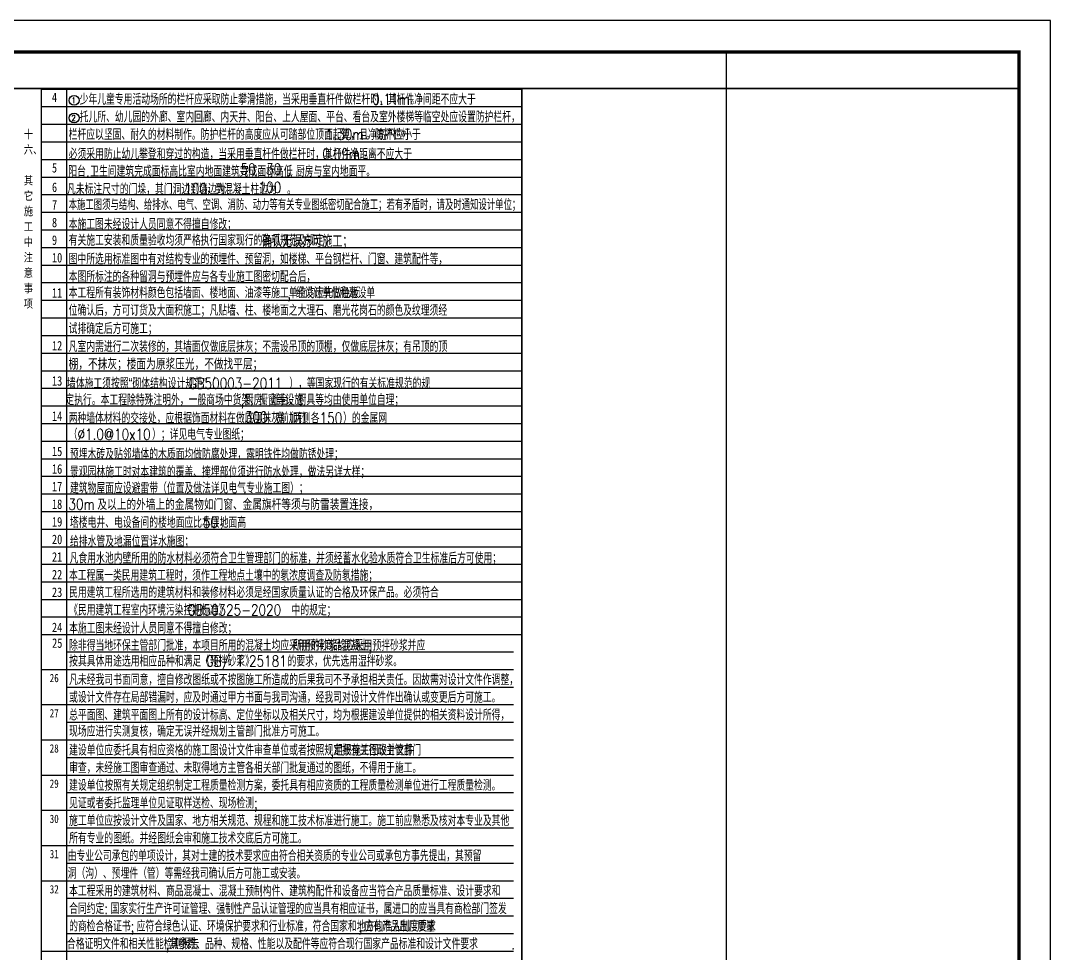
# Model space of a CAD drawing. Extents: x -1041549 to 749950, y -354245 to 17554.
# Drawn here: x -324195 to -291440, y -195708 to -166034 of the extents above; entities that cross this region are included whole.
import ezdxf
from ezdxf.enums import TextEntityAlignment as Align

# ---------------------------------------------------------------- set-up
doc = ezdxf.new("R2010")
doc.units = 0
doc.header["$LTSCALE"] = 1000
doc.header["$MEASUREMENT"] = 0
doc.linetypes.add('CONTINOUS', pattern=[0])
for name, color, linetype in [('14', 1, 'Continuous'), ('PUB_TEXT', 7, 'Continuous'), ('PUB_TITLE', 4, 'Continuous'), ('text', 7, 'Continuous'), ('辅助线', 8, 'CONTINOUS')]:
    doc.layers.add(name, color=color, linetype=linetype)
doc.styles.add('-黑体', font='simhei.ttf', dxfattribs={"width": 0.8})
doc.styles.add('_HZTXT', font='gs_txt.shx', dxfattribs={"width": 0.8, "bigfont": 'HZTXT.shx'})
doc.styles.add('hztxt', font='romand_pkpm', dxfattribs={"bigfont": 'gbcbig'})

# ---------------------------------------------------------------- blocks, each defined once
blk = doc.blocks.new('A$Ce58e362c')
at = {"layer": '14'}
blk.add_lwpolyline([(15730, 1076), (15730, 87176)], dxfattribs=at)

msp = doc.modelspace()

# ---------------------------------------------------------------- linework, layer by layer
for points in [[(-375540.3, -225434.3), (-291440.3, -225434.3), (-291440.3, -166034.3), (-375540.3, -166034.3)], [(-292440.3, -167034.3), (-373040.3, -167034.3), (-373040.3, -224434.3), (-292440.3, -224434.3)]]:
    msp.add_lwpolyline(points, close=True)
at = {"layer": 'PUB_TEXT'}
for centre in [(-322491.4, -168571.4), (-322491.4, -169131.4)]:
    msp.add_circle(centre, 157.5, dxfattribs=at)
at = {"layer": 'PUB_TITLE'}
msp.add_lwpolyline([(-375540.3, -225434.3), (-291440.3, -225434.3), (-291440.3, -166034.3), (-375540.3, -166034.3)], close=True, dxfattribs=at)
msp.add_lwpolyline([(-375540.3, -225434.3), (-291440.3, -225434.3), (-291440.3, -166034.3), (-375540.3, -166034.3)], close=True, dxfattribs=at)
at = {"layer": 'PUB_TITLE', "const_width": 100}
msp.add_lwpolyline([(-373040.3, -224434.3), (-292440.3, -224434.3), (-292440.3, -167034.3), (-373040.3, -167034.3)], close=True, dxfattribs=at)
msp.add_lwpolyline([(-373040.3, -224434.3), (-292440.3, -224434.3), (-292440.3, -167034.3), (-373040.3, -167034.3)], close=True, dxfattribs=at)
at = {"layer": '辅助线'}
for p, q in [((-323529.6, -224434.3), (-323529.6, -168210.7)), ((-323529.6, -168210.7), (-308254.6, -168210.7)), ((-323529.6, -168210.7), (-308254.6, -168210.7)), ((-322729.6, -224434.3), (-322729.6, -168194.3)), ((-307454.6, -168194.3), (-292440.3, -168194.3)), ((-323529.6, -168770.7), (-308254.6, -168770.7)), ((-323529.6, -169330.7), (-308254.6, -169330.7)), ((-323529.6, -169890.7), (-308254.6, -169890.7)), ((-323529.6, -170450.7), (-308254.6, -170450.7)), ((-323529.6, -171010.7), (-308254.6, -171010.7)), ((-323529.6, -171570.7), (-308254.6, -171570.7)), ((-323529.6, -172130.7), (-308254.6, -172130.7)), ((-323529.6, -172690.7), (-308254.6, -172690.7)), ((-323529.6, -173250.7), (-308254.6, -173250.7)), ((-323529.6, -173810.7), (-308254.6, -173810.7)), ((-323529.6, -174370.7), (-308254.6, -174370.7)), ((-323529.6, -174930.7), (-308254.6, -174930.7)), ((-323529.6, -175490.7), (-308254.6, -175490.7)), ((-323529.6, -176050.7), (-308254.6, -176050.7)), ((-323529.6, -176610.7), (-308254.6, -176610.7)), ((-323529.6, -177170.7), (-308254.6, -177170.7)), ((-323529.6, -177730.7), (-308254.6, -177730.7)), ((-323529.6, -178290.7), (-308254.6, -178290.7)), ((-323529.6, -178850.7), (-308254.6, -178850.7)), ((-323529.6, -179410.7), (-308254.6, -179410.7)), ((-323529.6, -179970.7), (-308254.6, -179970.7)), ((-323529.6, -180530.7), (-308254.6, -180530.7)), ((-323529.6, -181090.7), (-308254.6, -181090.7)), ((-323529.6, -181650.7), (-308254.6, -181650.7)), ((-323529.6, -182210.7), (-308254.6, -182210.7)), ((-323529.6, -182770.7), (-308254.6, -182770.7)), ((-323529.6, -183330.7), (-308254.6, -183330.7)), ((-323529.6, -183890.7), (-308254.6, -183890.7)), ((-323529.6, -184450.7), (-308254.6, -184450.7)), ((-308254.6, -185010.7), (-323529.6, -185010.7)), ((-308254.6, -185570.7), (-323529.6, -185570.7)), ((-308515.3, -186125), (-322729.6, -186125)), ((-308515.3, -186685), (-323529.6, -186685)), ((-308515.3, -187245), (-322729.6, -187245)), ((-308515.3, -187805), (-323529.6, -187805)), ((-308515.3, -188365), (-322729.6, -188365)), ((-308515.3, -188925), (-323529.6, -188925)), ((-308515.3, -189485), (-322729.6, -189485)), ((-308515.3, -190045), (-323529.6, -190045)), ((-308515.3, -190605), (-322729.6, -190605)), ((-308515.3, -191165), (-323529.6, -191165)), ((-308515.3, -191725), (-322729.6, -191725)), ((-308515.3, -192285), (-323529.6, -192285)), ((-308515.3, -192845), (-322729.6, -192845)), ((-308515.3, -193405), (-323529.6, -193405)), ((-308515.3, -193965), (-322729.6, -193965)), ((-308515.3, -194525), (-322729.6, -194525)), ((-308515.3, -195085), (-322729.6, -195085)), ((-308515.3, -195645), (-323529.6, -195645))]:
    msp.add_line(p, q, dxfattribs=at)
at = {"layer": '辅助线', "const_width": 50}
for points in [[(-292440.3, -168194.3), (-373040.3, -168194.3)], [(-308254.6, -168194.3), (-308254.6, -224434.3)]]:
    msp.add_lwpolyline(points, dxfattribs=at)

# ---------------------------------------------------------------- block references
at = {"xscale": 0.6666666666666666, "yscale": 0.6666666666666666, "zscale": 0.6666666666666666}
msp.add_blockref('A$Ce58e362c', (-312226.9, -225151.3), dxfattribs=at)

# ---------------------------------------------------------------- texts
at = {"layer": 'PUB_TEXT', "style": 'hztxt'}
for s, width, p in [('少年儿童专用活动场所的栏杆应采取防止攀滑措施，当采用垂直杆件做栏杆时，其杆件净间距不应大于', 0.8, (-322316.4, -168711.4)), ('0.11m', 0.8, (-313011.9, -168711.4)), ('。', 0.8, (-311785.2, -168711.4)), ('托儿所、幼儿园的外廊、室内回廊、内天井、阳台、上人屋面、平台、看台及室外楼梯等临空处应设置防护栏杆，', 0.8, (-322316.4, -169271.4)), ('栏杆应以坚固、耐久的材料制作。防护栏杆的高度应从可踏部位顶面起算，且净高不应小于', 0.8, (-322666.4, -169831.4)), ('1.30m', 0.8, (-314486.2, -169831.4)), ('。防护栏杆', 0.8, (-313206.2, -169831.4)), ('必须采用防止幼儿攀登和穿过的构造，当采用垂直杆件做栏杆时，其杆件净距离不应大于', 0.8, (-322666.4, -170451.8)), ('0.09m', 0.8, (-314595.4, -170451.8)), ('。', 0.8, (-313262, -170451.8)), ('阳台', 0.8, (-322676.8, -171001.1)), ('卫生间建筑完成面标高比室内地面建筑完成面标高低', 0.8, (-321983.5, -171001.1)), ('，厨房与室内地面平。', 0.8, (-315720.1, -171001.1)), ('.', 0.8, (-322116.8, -171001.1)), ('凡未标注尺寸的门垛，其门洞边到墙边为', 0.8, (-322720.1, -171570.2)), ('，到混凝土柱边为', 0.8, (-318283.8, -171570.2)), ('。', 0.8, (-315719, -171570.2)), ('本施工图须与结构、给排水、电气、空调、消防、动力等有关专业图纸密切配合施工；若有矛盾时，请及时通知设计单位；', 0.76, (-322666.1, -172063.9)), ('本施工图未经设计人员同意不得擅自修改；', 0.8, (-322666.1, -172686.1)), ('有关施工安装和质量验收均须严格执行国家现行的各项规范及规定；', 0.8, (-322666.1, -173196)), ('图中所选用标准图中有对结构专业的预埋件、预留洞，如楼梯、平台钢栏杆、门窗、建筑配件等，', 0.8, (-322666.1, -173790.3)), ('本图所标注的各种留洞与预埋件应与各专业施工图密切配合后，', 0.8, (-322666.1, -174350.3)), ('本工程所有装饰材料颜色包括墙面、楼地面、油漆等施工单位均应先做色板', 0.8, (-322666.1, -174864.9)), ('经设计单位和建设单', 0.8, (-315437.7, -174864.9)), (',', 0.8, (-315712.1, -174864.9)), ('位确认后，方可订货及大面积施工；凡贴墙、柱、楼地面之大理石、磨光花岗石的颜色及纹理须经', 0.8, (-322666.1, -175424.9)), ('试排确定后方可施工；', 0.8, (-322666.1, -176004.7)), ('凡室内需进行二次装修的，其墙面仅做底层抹灰；不需设吊顶的顶棚，仅做底层抹灰；有吊顶的顶', 0.8, (-322666.1, -176576.1)), ('墙体施工须按照“砌体结构设计规范”（', 0.8, (-322717.9, -177748.5)), ('GB50003-2011', 0.8, (-318847.8, -177748.5)), ('），等国家现行的有关标准规范的规', 0.8, (-315647.8, -177748.5)), ('定执行。本工程除特殊注明外，一般商场中货架、橱窗等设施', 0.8, (-322769.7, -178269.8)), ('厨房、灶台、厨具等均由使用单位自理；', 0.8, (-317064.3, -178269.8)), ('两种墙体材料的交接处，应根据饰面材料在做底层抹灰前加钉', 0.8, (-322666.1, -178854)), (',', 0.8, (-317197.6, -178269.8)), ('宽（两侧各', 0.8, (-316083.9, -178854)), ('150', 0.8, (-314683.9, -178854)), ('）的金属网', 0.8, (-313937.2, -178854)), ('（', 0.8, (-322666.1, -179370)), ('%%C1.0@10x10', 0.8, (-322386.1, -179370)), ('）；详见电气专业图纸；', 0.8, (-320012.8, -179370)), ('预埋木砖及贴邻墙体的木质面均做防腐处理，露明铁件均做防锈处理；', 0.8, (-322624.1, -179996.8)), ('景观园林施工时对本建筑的覆盖、掩埋部位须进行防水处理，做法另详大样；', 0.8, (-322624.1, -180562.8)), ('建筑物屋面应设避雷带（位置及做法详见电气专业施工图）；', 0.8, (-322624.1, -181077.8)), ('塔楼电井、电设备间的楼地面应比本层地面高', 0.8, (-322624.1, -182170.4)), ('50', 0.8, (-318396.9, -182170.4)), ('；', 0.8, (-317863.6, -182170.4)), ('给排水管及地漏位置详水施图；', 0.8, (-322624.1, -182774.1)), ('凡食用水池内壁所用的防水材料必须符合卫生管理部门的标准，并须经蓄水化验水质符合卫生标准后方可使用；', 0.8, (-322634.8, -183307)), ('本工程属一类民用建筑工程时，须作工程地点土壤中的氡浓度调查及防氡措施；', 0.8, (-322656, -183853.7)), ('民用建筑工程所选用的建筑材料和装修材料必须是经国家质量认证的合格及环保产品。必须符合', 0.8, (-322652.1, -184397)), ('《民用建筑工程室内环境污染控制标准》', 0.8, (-322652.1, -184959.4)), ('GB50325-2020', 0.8, (-318883.5, -184959.4)), ('中的规定；', 0.8, (-315576.9, -184959.4)), ('本施工图未经设计人员同意不得擅自修改；', 0.8, (-322652.1, -185532.9)), ('除非得当地环保主管部门批准，本项目所用的混凝土均应采用预拌商品混凝土;', 0.8, (-322652.1, -186080.9)), ('所用的砂浆均应采用预拌砂浆并应', 0.8, (-315523.9, -186080.9)), ('按其具体用途选用相应品种和满足《预拌砂浆》', 0.8, (-322652.1, -186583.4)), ('GB/', 0.8, (-318304.9, -186583.4)), ('T', 0.8, (-317310.5, -186583.4)), ('25181', 0.8, (-316929.4, -186583.4)), ('的要求，优先选用湿拌砂浆。', 0.8, (-315702.7, -186583.4)), ('凡未经我司书面同意，擅自修改图纸或不按图施工所造成的后果我司不予承担相关责任。因故需对设计文件作调整，', 0.8, (-322652.1, -187174.5)), ('或设计文件存在局部错漏时，应及时通过甲方书面与我司沟通，经我司对设计文件作出确认或变更后方可施工。', 0.8, (-322652.1, -187734.5)), ('总平面图、建筑平面图上所有的设计标高、定位坐标以及相关尺寸，均为根据建设单位提供的相关资料设计所得，', 0.8, (-322652.1, -188294.5)), ('现场应进行实测复核，确定无误并经规划主管部门批准方可施工。', 0.8, (-322652.1, -188814.3)), ('建设单位应委托具有相应资格的施工图设计文件审查单位或者按照规定报有关行政主管部门', 0.8, (-322652.1, -189414.5)), ('组织施工图设计文件', 0.8, (-314212.6, -189414.5)), ('审查，未经施工图审查通过、未取得地方主管各相关部门批复通过的图纸，不得用于施工。', 0.8, (-322652.1, -189974.5)), (',', 0.8, (-314346, -189414.5)), ('建设单位按照有关规定组织制定工程质量检测方案，委托具有相应资质的工程质量检测单位进行工程质量检测。', 0.8, (-322652.1, -190534.5)), ('见证或者委托监理单位见证取样送检、现场检测', 0.8, (-322652.1, -191094.5)), (';', 0.8, (-316772.1, -191094.5)), ('施工单位应按设计文件及国家、地方相关规范、规程和施工技术标准进行施工。施工前应熟悉及核对本专业及其他', 0.8, (-322652.1, -191654.5)), ('所有专业的图纸。并经图纸会审和施工技术交底后方可施工。', 0.8, (-322652.1, -192214.5)), ('由专业公司承包的单项设计，其对士建的技术要求应由符合相关资质的专业公司或承包方事先提出，其预留', 0.8, (-322696.7, -192774.5)), ('洞（沟）、预埋件（管）等需经我司确认后方可施工或安装。', 0.8, (-322696.7, -193334.5)), ('本工程采用的建筑材料、商品混凝士、混凝土预制构件、建筑构配件和设备应当符合产品质量标准、设计要求和', 0.8, (-322652.1, -193894.5)), ('合同约定', 0.8, (-322652.1, -194454.5)), (':', 0.8, (-321532.1, -194454.5)), ('国家实行生产许可证管理、强制性产品认证管理的应当具有相应证书，属进口的应当具有商检部门签发', 0.8, (-321332.1, -194454.5)), ('的商检合格证书', 0.8, (-322652.1, -195014.5)), (';', 0.8, (-320692.1, -195014.5)), ('应符合绿色认证、环境保护要求和行业标准，符合国家和地方的准入制度要求', 0.8, (-320505.4, -195014.5)), (';', 0.8, (-313449.8, -195014.5)), ('应有产品出厂质量', 0.8, (-313263.1, -195014.5)), ('合格证明文件和相关性能检测报告', 0.8, (-322720.3, -195574.5)), ('其参数、品种、规格、性能以及配件等应符合现行国家产品标准和设计文件要求', 0.8, (-319449, -195574.5)), (',', 0.8, (-319582.3, -195574.5)), ('.', 0.8, (-308586.9, -195574.5))]:
    msp.add_text(s, height=350, dxfattribs=dict(at, width=width)).set_placement(p)
for s, width, p, p2 in [('1', 3.36, (-322580.5, -168660.5), (-322437.9, -168660.5)), ('2', 1.2, (-322580.5, -169220.5), (-322437.9, -169220.5))]:
    msp.add_text(s, height=178.2, dxfattribs=dict(at, width=width)).set_placement(p, p2, align=Align.FIT)
at = {"layer": 'text', "width": 0.8}
for s, height, style, p in [('4', 301.7, '-黑体', (-323198.4, -168627.1)), ('十', 262.9, '-黑体', (-324094, -169780)), ('六、', 262.87, '-黑体', (-324094, -170270)), ('5', 301.7, '-黑体', (-323198.4, -170867.1)), ('其', 262.9, '-黑体', (-324094, -171250)), ('6', 301.7, '-黑体', (-323198.4, -171487.6)), ('它', 262.9, '-黑体', (-324094, -171740)), ('施', 262.9, '-黑体', (-324094, -172230)), ('7', 301.7, '-黑体', (-323198.4, -172047.6)), ('工', 262.9, '-黑体', (-324094, -172720)), ('8', 301.7, '-黑体', (-323198.4, -172607.6)), ('中', 262.9, '-黑体', (-324094, -173210)), ('9', 301.7, '-黑体', (-323198.4, -173167.6)), ('确认无误方可施工；', 400, '_HZTXT', (-316520.7, -173254.4)), ('注', 262.9, '-黑体', (-324094, -173700)), ('10', 301.69, '-黑体', (-323198.4, -173727.6)), ('意', 262.9, '-黑体', (-324094, -174190)), ('事', 262.9, '-黑体', (-324094, -174680)), ('11', 301.69, '-黑体', (-323198.4, -174847.6)), ('项', 262.9, '-黑体', (-324094, -175170)), ('12', 301.69, '-黑体', (-323198.4, -176527.6)), ('棚，不抹灰；楼面为原浆压光，不做找平层；', 350, '_HZTXT', (-322666.1, -177136.1)), ('13', 301.69, '-黑体', (-323198.4, -177647.6)), ('14', 301.69, '-黑体', (-323198.4, -178767.6)), ('15', 301.69, '-黑体', (-323198.4, -179887.6)), ('16', 301.69, '-黑体', (-323198.4, -180447.6)), ('17', 301.69, '-黑体', (-323198.4, -181007.6)), ('18', 301.69, '-黑体', (-323198.4, -181567.6)), ('及以上的外墙上的金属物如门窗、金属旗杆等须与防雷装置连接，', 350, '_HZTXT', (-321753.5, -181602.6)), ('19', 301.69, '-黑体', (-323198.4, -182127.6)), ('20', 301.69, '-黑体', (-323198.4, -182687.6)), ('21', 301.69, '-黑体', (-323198.4, -183247.6)), ('22', 301.69, '-黑体', (-323198.4, -183807.6)), ('23', 301.69, '-黑体', (-323198.4, -184367.6)), ('24', 301.69, '-黑体', (-323198.4, -185487.6)), ('25', 301.69, '-黑体', (-323192.8, -185987.1)), ('26', 263.98, '-黑体', (-323269.6, -187079.2)), ('27', 263.98, '-黑体', (-323269.6, -188199.2)), ('28', 263.98, '-黑体', (-323269.6, -189319.2)), ('29', 263.98, '-黑体', (-323269.6, -190439.2)), ('30', 263.98, '-黑体', (-323269.6, -191559.2)), ('31', 263.98, '-黑体', (-323269.6, -192679.2)), ('32', 263.98, '-黑体', (-323269.6, -193799.2))]:
    msp.add_text(s, height=height, dxfattribs=dict(at, style=style)).set_placement(p)
at = {"layer": 'text', "color": 4, "style": 'hztxt', "width": 0.8}
for s, p in [('50', (-317200, -170934.5)), ('30', (-316386.6, -170934.5)), ('、', (-316666.6, -170934.5)), ('100', (-318987.5, -171558.3)), ('100', (-316624.5, -171517.8)), ('300', (-317062.7, -178823.4)), ('30m', (-322674, -181594.6))]:
    msp.add_text(s, height=350, dxfattribs=at).set_placement(p)

doc.saveas('drawing.dxf')
